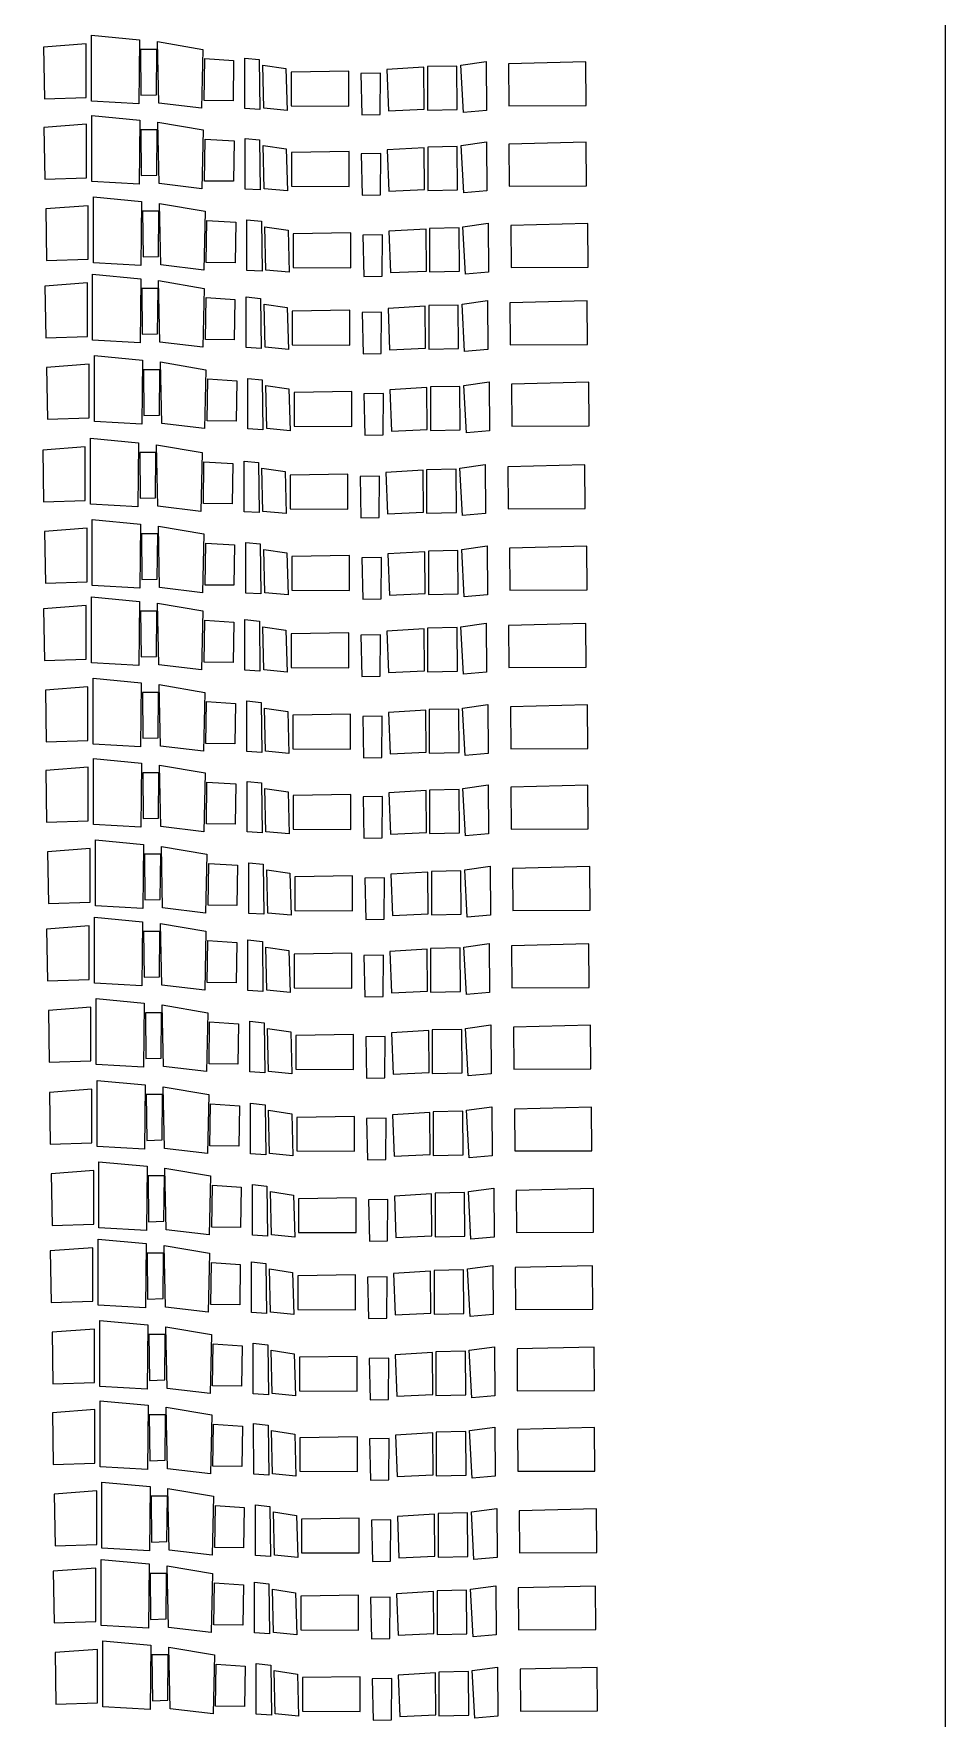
# Model space of a CAD drawing. Extents: x 1 to 156, y 0 to 242.
# Drawn here: x 113.2 to 155.9, y 39.4 to 118.2 of the extents above; entities that cross this region are included whole.
import ezdxf

# ---------------------------------------------------------------- set-up
doc = ezdxf.new("R2010")
doc.units = 0
doc.layers.get('0').update_dxf_attribs({"linetype": 'CONTINUOUS'})

msp = doc.modelspace()

# ---------------------------------------------------------------- linework, layer by layer
at = {"color": 7}
msp.add_lwpolyline([(155.857888, 227.006321), (155.857888, 2.400009), (155.19744, 2.400009), (155.19744, 0.000009), (147.997432, 0.000009), (147.997432, 2.400009), (138.158544, 2.400009), (120.30116, 22.277977), (36.214606, 22.277977), (18.357232, 2.400009), (8.518303, 2.400009), (8.518303, 0.000009), (1.318303, 0.000009), (1.318303, 2.400009), (0.657896, 2.400009), (0.657896, 2.400009), (0.657896, 2.400009), (0.657896, 227.00637)], dxfattribs=at)
for points in [[(113.65592, 117.611233), (113.69832, 115.193793), (115.649248, 115.257393), (115.649248, 117.759665), (113.65592, 117.611233)], [(115.895056, 118.166889), (118.144256, 117.956977), (118.114256, 114.958033), (115.89504, 115.077985), (115.895056, 118.166889)], [(118.193936, 117.505209), (118.215136, 115.363433), (118.936128, 115.384633), (118.957328, 117.505209), (118.193936, 117.505209)], [(118.983952, 117.867001), (121.1132, 117.507129), (121.0532, 114.748113), (119.04392, 114.988025), (118.983952, 117.867001)], [(121.203176, 117.072289), (122.552688, 116.982313), (122.522688, 115.092985), (121.17316, 115.108025), (121.203176, 117.072289)], [(123.077504, 117.102273), (123.752264, 117.027313), (123.782264, 114.688145), (123.077512, 114.733185), (123.077504, 117.102273)], [(123.917208, 116.772393), (124.996824, 116.607449), (125.056824, 114.643153), (123.962216, 114.748113), (123.917208, 116.772393)], [(129.720144, 116.562465), (129.795104, 114.628153), (131.474512, 114.703113), (131.459472, 116.667417), (129.720144, 116.562465)], [(131.624472, 116.697417), (131.624472, 114.658145), (133.018968, 114.688145), (133.004008, 116.727417), (131.624472, 116.697417)], [(133.183912, 116.772393), (134.368496, 116.937329), (134.383536, 114.643153), (133.30392, 114.553177), (133.183912, 116.772393)], [(135.418112, 116.832361), (135.433152, 114.868065), (139.046864, 114.883105), (139.031904, 116.922385), (135.418112, 116.832361)], [(125.236736, 116.442505), (125.236736, 114.868065), (127.935784, 114.853025), (127.935784, 116.487457), (125.236736, 116.442505)], [(128.505576, 116.382529), (128.550616, 114.448217), (129.40532, 114.463257), (129.42036, 116.397569), (128.505576, 116.382529)], [(115.911328, 114.407081), (118.160528, 114.197153), (118.130528, 111.198225), (115.91132, 111.318169), (115.911328, 114.407081)], [(113.672192, 113.851425), (113.714592, 111.433977), (115.66552, 111.497577), (115.66552, 113.999849), (113.672192, 113.851425)], [(118.210208, 113.745393), (118.231408, 111.603625), (118.9524, 111.624825), (118.9736, 113.745385), (118.210208, 113.745393)], [(119.000224, 114.107185), (121.129472, 113.747313), (121.069472, 110.988297), (119.060192, 111.228209), (119.000224, 114.107185)], [(121.21944, 113.312465), (122.568952, 113.222497), (122.538952, 111.333169), (121.189432, 111.348209), (121.21944, 113.312465)], [(123.093768, 113.342457), (123.768536, 113.267497), (123.798536, 110.928337), (123.093784, 110.973377), (123.093768, 113.342457)], [(123.933472, 113.012569), (125.013088, 112.847633), (125.073088, 110.883329), (123.97848, 110.988297), (123.933472, 113.012569)], [(125.253008, 112.682689), (125.253008, 111.108249), (127.95204, 111.093209), (127.95204, 112.727633), (125.253008, 112.682689)], [(129.736416, 112.802657), (129.811376, 110.868337), (131.490784, 110.943297), (131.475744, 112.907601), (129.736416, 112.802657)], [(131.640744, 112.937601), (131.640744, 110.898329), (133.03524, 110.928329), (133.0202, 112.967601), (131.640744, 112.937601)], [(133.200176, 113.012569), (134.384752, 113.177521), (134.399792, 110.883329), (133.320176, 110.793361), (133.200176, 113.012569)], [(135.434384, 113.072553), (135.449424, 111.108249), (139.063136, 111.123289), (139.048096, 113.162561), (135.434384, 113.072553)], [(128.521848, 112.622713), (128.566888, 110.688401), (129.421584, 110.703441), (129.436624, 112.637753), (128.521848, 112.622713)], [(115.99428, 110.601353), (118.243472, 110.391433), (118.213472, 107.392497), (115.994264, 107.512449), (115.99428, 110.601353)], [(113.755144, 110.045697), (113.797544, 107.628249), (115.748464, 107.691849), (115.748464, 110.194121), (113.755144, 110.045697)], [(118.29316, 109.939665), (118.31436, 107.797897), (119.035352, 107.819097), (119.056552, 109.939657), (118.29316, 109.939665)], [(119.083176, 110.301457), (121.212424, 109.941585), (121.152424, 107.182561), (119.143152, 107.422481), (119.083176, 110.301457)], [(121.302392, 109.506745), (122.651904, 109.416769), (122.621904, 107.527441), (121.272384, 107.542481), (121.302392, 109.506745)], [(123.17672, 109.536729), (123.851488, 109.461769), (123.881488, 107.122609), (123.176736, 107.167649), (123.17672, 109.536729)], [(124.016424, 109.206849), (125.096048, 109.041905), (125.156048, 107.077609), (124.06144, 107.182561), (124.016424, 109.206849)], [(125.335952, 108.876969), (125.335952, 107.302529), (128.035, 107.287489), (128.035, 108.921905), (125.335952, 108.876969)], [(128.6048, 108.816993), (128.64984, 106.882673), (129.504536, 106.897713), (129.519576, 108.832025), (128.6048, 108.816993)], [(129.819368, 108.996929), (129.894328, 107.062609), (131.573736, 107.137569), (131.558696, 109.101881), (129.819368, 108.996929)], [(131.723688, 109.131873), (131.723688, 107.092601), (133.118192, 107.122601), (133.103152, 109.161873), (131.723688, 109.131873)], [(133.283128, 109.206849), (134.467712, 109.371793), (134.482752, 107.077609), (133.403136, 106.987633), (133.283128, 109.206849)], [(135.517336, 109.266825), (135.532376, 107.302529), (139.146088, 107.317569), (139.131048, 109.356841), (135.517336, 109.266825)], [(113.713672, 106.430521), (113.756072, 104.013073), (115.706992, 104.076673), (115.706992, 106.578945), (113.713672, 106.430521)], [(115.952792, 106.986177), (118.202, 106.776249), (118.172, 103.777313), (115.952792, 103.897281), (115.952792, 106.986177)], [(119.041704, 106.686289), (121.170944, 106.326417), (121.110944, 103.567393), (119.101656, 103.807305), (119.041704, 106.686289)], [(118.25168, 106.324489), (118.27288, 104.182713), (118.993872, 104.203913), (119.015072, 106.324473), (118.25168, 106.324489)], [(121.260912, 105.891561), (122.610432, 105.801593), (122.580432, 103.912265), (121.23092, 103.927305), (121.260912, 105.891561)], [(123.135248, 105.921561), (123.810008, 105.846601), (123.840008, 103.507433), (123.135264, 103.552473), (123.135248, 105.921561)], [(133.241656, 105.591673), (134.42624, 105.756617), (134.4412, 103.462433), (133.361584, 103.372457), (133.241656, 105.591673)], [(135.475864, 105.651649), (135.490904, 103.687353), (139.104632, 103.702393), (139.089592, 105.741665), (135.475864, 105.651649)], [(123.974952, 105.591673), (125.054568, 105.426729), (125.114568, 103.462433), (124.019952, 103.567393), (123.974952, 105.591673)], [(125.29448, 105.261793), (125.29448, 103.687353), (127.99352, 103.672313), (127.99352, 105.306729), (125.29448, 105.261793)], [(128.56332, 105.201809), (128.60836, 103.267505), (129.463056, 103.282545), (129.478096, 105.216865), (128.56332, 105.201809)], [(129.77788, 105.381745), (129.85284, 103.447433), (131.53224, 103.522393), (131.5172, 105.486705), (129.77788, 105.381745)], [(131.682208, 105.516697), (131.682208, 103.477425), (133.07672, 103.507425), (133.06168, 105.546705), (131.682208, 105.516697)], [(113.796624, 102.624793), (113.839024, 100.207345), (115.789944, 100.270945), (115.789944, 102.773217), (113.796624, 102.624793)], [(116.035752, 103.180449), (118.284952, 102.970521), (118.254952, 99.971593), (116.035752, 100.091545), (116.035752, 103.180449)], [(118.334632, 102.518761), (118.355832, 100.376993), (119.076824, 100.398193), (119.098024, 102.518761), (118.334632, 102.518761)], [(119.124656, 102.880561), (121.253896, 102.520689), (121.193896, 99.761665), (119.184608, 100.001577), (119.124656, 102.880561)], [(121.343864, 102.085841), (122.693384, 101.995873), (122.663384, 100.106537), (121.313872, 100.121577), (121.343864, 102.085841)], [(123.2182, 102.115825), (123.89296, 102.040865), (123.92296, 99.701697), (123.218208, 99.746737), (123.2182, 102.115825)], [(124.057896, 101.785953), (125.13752, 101.621009), (125.19744, 99.656705), (124.102832, 99.761665), (124.057896, 101.785953)], [(129.860832, 101.576017), (129.935792, 99.641705), (131.615192, 99.716665), (131.600152, 101.680969), (129.860832, 101.576017)], [(131.76516, 101.710969), (131.76516, 99.671697), (133.159672, 99.701697), (133.144632, 101.740977), (131.76516, 101.710969)], [(133.324608, 101.785953), (134.509184, 101.950889), (134.524224, 99.656705), (133.444616, 99.566737), (133.324608, 101.785953)], [(135.558808, 101.845929), (135.573848, 99.881625), (139.187568, 99.896665), (139.172528, 101.935937), (135.558808, 101.845929)], [(125.377432, 101.456065), (125.377432, 99.881625), (128.076472, 99.866585), (128.076472, 101.501001), (125.377432, 101.456065)], [(128.646264, 101.396081), (128.691304, 99.461769), (129.546, 99.476809), (129.56104, 101.411129), (128.646264, 101.396081)], [(115.855408, 99.312153), (118.104608, 99.102225), (118.074608, 96.103297), (115.855392, 96.223257), (115.855408, 99.312153)], [(113.61628, 98.756489), (113.65868, 96.339049), (115.609608, 96.402649), (115.609608, 98.904921), (113.61628, 98.756489)], [(118.154296, 98.650465), (118.175496, 96.508697), (118.896488, 96.529897), (118.917688, 98.650465), (118.154296, 98.650465)], [(118.944312, 99.012265), (121.07356, 98.652393), (121.01356, 95.893369), (119.00428, 96.133281), (118.944312, 99.012265)], [(121.163528, 98.217545), (122.51304, 98.127585), (122.48304, 96.238249), (121.133512, 96.253289), (121.163528, 98.217545)], [(123.037864, 98.247529), (123.712624, 98.172569), (123.742624, 95.833401), (123.037872, 95.878441), (123.037864, 98.247529)], [(123.87756, 97.917649), (124.957184, 97.752713), (125.017184, 95.788401), (123.922576, 95.893369), (123.87756, 97.917649)], [(129.680504, 97.707721), (129.755464, 95.773409), (131.434864, 95.848369), (131.419904, 97.812665), (129.680504, 97.707721)], [(131.584824, 97.842673), (131.584824, 95.803401), (132.979328, 95.833401), (132.964288, 97.872681), (131.584824, 97.842673)], [(133.144264, 97.917649), (134.328848, 98.082585), (134.343888, 95.788401), (133.264272, 95.698441), (133.144264, 97.917649)], [(135.378472, 97.977633), (135.393512, 96.013329), (139.007216, 96.028369), (138.992176, 98.067657), (135.378472, 97.977633)], [(125.197088, 97.587769), (125.197088, 96.013329), (127.896136, 95.998289), (127.896136, 97.632697), (125.197088, 97.587769)], [(128.465928, 97.527785), (128.510968, 95.593473), (129.365672, 95.608513), (129.380712, 97.542825), (128.465928, 97.527785)], [(115.93836, 95.506425), (118.18756, 95.296497), (118.15756, 92.297569), (115.938344, 92.417529), (115.93836, 95.506425)], [(113.699232, 94.950769), (113.741632, 92.533321), (115.692552, 92.596921), (115.692552, 95.099185), (113.699232, 94.950769)], [(118.237248, 94.844745), (118.258448, 92.702969), (118.97944, 92.724169), (119.00064, 94.844729), (118.237248, 94.844745)], [(119.027264, 95.206537), (121.156512, 94.846665), (121.096512, 92.087641), (119.087224, 92.327561), (119.027264, 95.206537)], [(121.24648, 94.411817), (122.595992, 94.321849), (122.565992, 92.432521), (121.216464, 92.447561), (121.24648, 94.411817)], [(123.120816, 94.441801), (123.795576, 94.366841), (123.825576, 92.027673), (123.120824, 92.072713), (123.120816, 94.441801)], [(123.96052, 94.111921), (125.040136, 93.946985), (125.100136, 91.982673), (124.00552, 92.087641), (123.96052, 94.111921)], [(125.28004, 93.782041), (125.28004, 92.207601), (127.979088, 92.192561), (127.979088, 93.826977), (125.28004, 93.782041)], [(129.763448, 93.901993), (129.838408, 91.967681), (131.517808, 92.042641), (131.502848, 94.006937), (129.763448, 93.901993)], [(131.667776, 94.036953), (131.667776, 91.997673), (133.06228, 92.027673), (133.04724, 94.066945), (131.667776, 94.036953)], [(133.227224, 94.111921), (134.4118, 94.276865), (134.42684, 91.982673), (133.347216, 91.892721), (133.227224, 94.111921)], [(135.461424, 94.171905), (135.476464, 92.207601), (139.090168, 92.222641), (139.075128, 94.261921), (135.461424, 94.171905)], [(128.548888, 93.722065), (128.593928, 91.787753), (129.448632, 91.802793), (129.463672, 93.737105), (128.548888, 93.722065)], [(113.65776, 91.335593), (113.70016, 88.918145), (115.65108, 88.981745), (115.65108, 91.484009), (113.65776, 91.335593)], [(115.89688, 91.891249), (118.146088, 91.681329), (118.116088, 88.682393), (115.896872, 88.802353), (115.89688, 91.891249)], [(118.985784, 91.591353), (121.115032, 91.231481), (121.055032, 88.472465), (119.045736, 88.712385), (118.985784, 91.591353)], [(118.195768, 91.229569), (118.216968, 89.087793), (118.937952, 89.108993), (118.959152, 91.229561), (118.195768, 91.229569)], [(121.205008, 90.796649), (122.55452, 90.706673), (122.52452, 88.817353), (121.175, 88.832393), (121.205008, 90.796649)], [(123.079336, 90.826625), (123.754096, 90.751665), (123.784096, 88.412497), (123.079352, 88.457537), (123.079336, 90.826625)], [(133.185744, 90.496745), (134.37032, 90.661689), (134.38536, 88.367497), (133.305752, 88.277537), (133.185744, 90.496745)], [(135.419944, 90.556729), (135.434984, 88.592425), (139.048704, 88.607465), (139.033664, 90.646745), (135.419944, 90.556729)], [(123.919032, 90.496745), (124.998648, 90.331809), (125.058648, 88.367497), (123.96404, 88.472465), (123.919032, 90.496745)], [(125.238568, 90.166865), (125.238568, 88.592425), (127.937608, 88.577465), (127.937608, 90.211881), (125.238568, 90.166865)], [(128.5074, 90.106889), (128.55244, 88.172577), (129.407136, 88.187617), (129.422176, 90.121929), (128.5074, 90.106889)], [(129.721968, 90.286825), (129.796928, 88.352505), (131.476336, 88.427465), (131.461296, 90.391769), (129.721968, 90.286825)], [(131.626296, 90.421777), (131.626296, 88.382497), (133.020808, 88.412497), (133.005768, 90.451769), (131.626296, 90.421777)], [(113.740704, 87.529865), (113.783104, 85.112425), (115.734032, 85.176025), (115.734032, 87.678297), (113.740704, 87.529865)], [(115.97984, 88.085529), (118.22904, 87.875601), (118.19904, 84.876665), (115.979824, 84.996625), (115.97984, 88.085529)], [(119.068736, 87.785625), (121.197976, 87.425761), (121.138056, 84.666745), (119.12876, 84.906657), (119.068736, 87.785625)], [(118.27872, 87.423841), (118.29992, 85.282065), (119.020904, 85.303265), (119.042104, 87.423833), (118.27872, 87.423841)], [(121.28796, 86.990921), (122.637472, 86.900945), (122.607472, 85.011625), (121.257952, 85.026665), (121.28796, 86.990921)], [(123.162288, 87.020913), (123.837048, 86.945953), (123.867048, 84.606777), (123.162304, 84.651817), (123.162288, 87.020913)], [(133.268696, 86.691025), (134.453272, 86.855961), (134.468312, 84.561785), (133.388704, 84.471817), (133.268696, 86.691025)], [(135.502896, 86.751001), (135.517936, 84.786697), (139.131648, 84.801737), (139.116608, 86.841017), (135.502896, 86.751001)], [(124.001992, 86.691025), (125.0816, 86.526081), (125.1416, 84.561785), (124.046984, 84.666745), (124.001992, 86.691025)], [(125.32152, 86.361145), (125.32152, 84.786697), (128.02056, 84.771737), (128.02056, 86.406161), (125.32152, 86.361145)], [(128.590352, 86.301161), (128.635392, 84.366849), (129.490088, 84.381889), (129.505128, 86.316201), (128.590352, 86.301161)], [(129.80492, 86.481097), (129.87988, 84.546785), (131.559288, 84.621745), (131.544248, 86.586057), (129.80492, 86.481097)], [(131.709248, 86.616057), (131.709248, 84.576769), (133.103752, 84.606769), (133.088712, 86.646033), (131.709248, 86.616057)], [(113.756976, 83.770049), (113.799376, 81.352609), (115.750304, 81.416209), (115.750304, 83.918481), (113.756976, 83.770049)], [(115.996104, 84.325705), (118.245312, 84.115793), (118.215312, 81.116849), (115.996104, 81.236809), (115.996104, 84.325705)], [(118.294992, 83.664025), (118.316192, 81.522249), (119.037176, 81.543449), (119.058376, 83.664025), (118.294992, 83.664025)], [(119.085008, 84.025817), (121.214248, 83.665937), (121.154328, 80.906929), (119.14504, 81.146841), (119.085008, 84.025817)], [(121.304224, 83.231105), (122.653744, 83.141129), (122.623744, 81.251809), (121.274232, 81.266849), (121.304224, 83.231105)], [(123.178552, 83.261089), (123.85332, 83.186129), (123.88332, 80.846953), (123.178576, 80.891993), (123.178552, 83.261089)], [(124.018256, 82.931201), (125.097872, 82.766265), (125.157872, 80.801961), (124.063256, 80.906929), (124.018256, 82.931201)], [(129.821192, 82.721281), (129.896152, 80.786969), (131.57556, 80.861929), (131.56052, 82.826241), (129.821192, 82.721281)], [(131.72552, 82.856233), (131.72552, 80.816961), (133.120024, 80.846961), (133.104984, 82.886233), (131.72552, 82.856233)], [(133.284968, 82.931201), (134.469544, 83.096145), (134.484584, 80.801961), (133.404968, 80.712001), (133.284968, 82.931201)], [(135.519168, 82.991185), (135.534208, 81.026881), (139.147928, 81.041921), (139.132888, 83.081201), (135.519168, 82.991185)], [(125.337792, 82.601321), (125.337792, 81.026881), (128.036832, 81.011921), (128.036832, 82.646345), (125.337792, 82.601321)], [(128.606624, 82.541345), (128.651664, 80.607033), (129.50636, 80.622073), (129.5214, 82.556385), (128.606624, 82.541345)], [(116.079064, 80.519985), (118.328256, 80.310065), (118.298256, 77.311129), (116.079048, 77.431081), (116.079064, 80.519985)], [(113.839928, 79.964321), (113.882328, 77.546881), (115.833256, 77.610481), (115.833256, 80.112753), (113.839928, 79.964321)], [(118.377944, 79.858297), (118.399144, 77.716529), (119.120136, 77.737729), (119.141336, 79.858297), (118.377944, 79.858297)], [(119.16796, 80.220089), (121.2972, 79.860225), (121.2372, 77.101201), (119.22792, 77.341113), (119.16796, 80.220089)], [(121.387176, 79.425377), (122.736688, 79.335401), (122.706688, 77.446081), (121.357168, 77.461121), (121.387176, 79.425377)], [(123.261504, 79.455369), (123.936272, 79.380409), (123.966272, 77.041233), (123.26152, 77.086273), (123.261504, 79.455369)], [(124.101208, 79.125481), (125.180824, 78.960537), (125.240824, 76.996241), (124.146216, 77.101201), (124.101208, 79.125481)], [(125.420744, 78.795601), (125.420744, 77.221161), (128.119784, 77.206121), (128.119784, 78.840545), (125.420744, 78.795601)], [(129.904144, 78.915561), (129.979104, 76.981241), (131.658512, 77.056201), (131.643472, 79.020505), (129.904144, 78.915561)], [(131.808472, 79.050513), (131.808472, 77.011233), (133.202976, 77.041233), (133.188016, 79.080505), (131.808472, 79.050513)], [(133.367912, 79.125481), (134.552496, 79.290417), (134.567536, 76.996241), (133.487928, 76.906273), (133.367912, 79.125481)], [(135.60212, 79.185457), (135.61716, 77.221161), (139.230872, 77.236201), (139.215912, 79.275473), (135.60212, 79.185457)], [(128.689576, 78.735617), (128.734616, 76.801305), (129.58932, 76.816345), (129.60436, 78.750657), (128.689576, 78.735617)], [(113.798456, 76.349145), (113.840856, 73.931705), (115.791768, 73.995305), (115.791768, 76.497577), (113.798456, 76.349145)], [(116.037576, 76.904809), (118.286776, 76.694889), (118.256776, 73.695953), (116.03756, 73.815905), (116.037576, 76.904809)], [(119.126488, 76.604921), (121.255728, 76.245041), (121.195728, 73.486025), (119.186448, 73.725937), (119.126488, 76.604921)], [(118.336464, 76.243121), (118.357664, 74.101353), (119.078664, 74.122553), (119.099864, 76.243121), (118.336464, 76.243121)], [(121.345688, 75.810201), (122.695216, 75.720233), (122.665216, 73.830897), (121.315712, 73.845937), (121.345688, 75.810201)], [(123.220024, 75.840193), (123.894792, 75.765233), (123.924792, 73.426057), (123.22004, 73.471097), (123.220024, 75.840193)], [(133.326432, 75.510305), (134.511024, 75.675241), (134.526064, 73.381065), (133.446456, 73.291089), (133.326432, 75.510305)], [(124.059728, 75.510305), (125.139352, 75.345361), (125.199352, 73.381065), (124.104736, 73.486025), (124.059728, 75.510305)], [(125.379256, 75.180425), (125.379256, 73.605985), (128.078304, 73.590945), (128.078304, 75.225369), (125.379256, 75.180425)], [(128.648104, 75.120441), (128.693144, 73.186137), (129.54784, 73.201177), (129.56288, 75.135497), (128.648104, 75.120441)], [(129.862664, 75.300377), (129.937624, 73.366073), (131.617032, 73.441033), (131.601992, 75.405329), (129.862664, 75.300377)], [(131.766992, 75.435329), (131.766992, 73.396057), (133.161496, 73.426057), (133.146456, 75.465345), (131.766992, 75.435329)], [(135.560648, 75.570281), (135.575688, 73.605985), (139.189408, 73.621025), (139.174368, 75.660297), (135.560648, 75.570281)], [(113.881408, 72.543433), (113.923808, 70.125977), (115.874728, 70.189577), (115.874728, 72.691841), (113.881408, 72.543433)], [(116.120528, 73.099089), (118.369736, 72.889161), (118.339736, 69.890225), (116.12052, 70.010177), (116.120528, 73.099089)], [(119.20944, 72.799193), (121.33868, 72.439321), (121.27868, 69.680297), (119.269392, 69.920217), (119.20944, 72.799193)], [(118.419416, 72.437393), (118.440616, 70.295625), (119.161608, 70.316825), (119.182808, 72.437393), (118.419416, 72.437393)], [(121.428648, 72.004473), (122.778168, 71.914505), (122.748168, 70.025169), (121.398656, 70.040209), (121.428648, 72.004473)], [(123.302984, 72.034465), (123.977744, 71.959505), (124.007744, 69.620337), (123.302992, 69.665377), (123.302984, 72.034465)], [(133.409392, 71.704577), (134.593976, 71.869529), (134.609016, 69.575337), (133.529408, 69.485369), (133.409392, 71.704577)], [(135.6436, 71.764561), (135.65864, 69.800257), (139.27236, 69.815297), (139.25732, 71.854561), (135.6436, 71.764561)], [(124.142688, 71.704577), (125.222304, 71.539641), (125.282224, 69.575337), (124.187616, 69.680297), (124.142688, 71.704577)], [(125.462216, 71.374697), (125.462216, 69.800257), (128.161256, 69.785217), (128.161256, 71.419641), (125.462216, 71.374697)], [(128.731048, 71.314721), (128.776088, 69.380409), (129.630784, 69.395449), (129.645824, 71.329769), (128.731048, 71.314721)], [(129.945616, 71.494657), (130.020576, 69.560345), (131.699984, 69.635305), (131.684944, 71.599601), (129.945616, 71.494657)], [(131.849944, 71.629601), (131.849944, 69.590337), (133.244448, 69.620337), (133.229408, 71.659617), (131.849944, 71.629601)], [(113.926552, 68.711281), (113.968952, 66.293841), (115.919864, 66.357441), (115.919864, 68.859713), (113.926552, 68.711281)], [(116.165672, 69.266945), (118.414872, 69.057017), (118.384872, 66.058081), (116.165656, 66.178049), (116.165672, 69.266945)], [(118.46456, 68.605257), (118.48576, 66.463481), (119.206752, 66.484681), (119.227952, 68.605241), (118.46456, 68.605257)], [(119.254576, 68.967049), (121.383824, 68.607185), (121.323824, 65.848161), (119.314536, 66.088073), (119.254576, 68.967049)], [(121.473784, 68.172337), (122.823312, 68.082369), (122.793312, 66.193041), (121.4438, 66.208081), (121.473784, 68.172337)], [(123.34812, 68.202329), (124.02288, 68.127369), (124.05288, 65.788201), (123.34812, 65.833241), (123.34812, 68.202329)], [(124.187816, 67.872441), (125.26744, 67.707497), (125.32736, 65.743201), (124.232752, 65.848161), (124.187816, 67.872441)], [(131.895088, 67.797473), (131.895088, 65.758193), (133.289592, 65.788193), (133.274552, 67.827465), (131.895088, 67.797473)], [(133.454528, 67.872441), (134.639112, 68.037377), (134.654152, 65.743201), (133.574544, 65.653233), (133.454528, 67.872441)], [(135.688736, 67.932417), (135.703776, 65.968121), (139.317488, 65.983081), (139.302528, 68.022361), (135.688736, 67.932417)], [(125.507352, 67.542561), (125.507352, 65.968121), (128.2064, 65.953081), (128.2064, 67.587505), (125.507352, 67.542561)], [(128.776192, 67.482577), (128.821232, 65.548265), (129.67592, 65.563305), (129.69096, 67.497617), (128.776192, 67.482577)], [(129.99076, 67.662513), (130.06572, 65.728201), (131.74512, 65.803161), (131.73008, 67.767465), (129.99076, 67.662513)], [(116.248624, 65.461217), (118.497832, 65.251297), (118.467832, 62.252361), (116.248616, 62.372321), (116.248624, 65.461217)], [(114.009496, 64.905553), (114.051896, 62.488113), (116.002816, 62.551713), (116.002816, 65.053993), (114.009496, 64.905553)], [(118.547512, 64.799529), (118.568712, 62.657761), (119.289712, 62.678961), (119.310912, 64.799537), (118.547512, 64.799529)], [(119.337528, 65.161329), (121.466768, 64.801449), (121.406848, 62.042433), (119.39756, 62.282345), (119.337528, 65.161329)], [(121.556744, 64.366609), (122.906264, 64.276641), (122.876264, 62.387313), (121.526744, 62.402273), (121.556744, 64.366609)], [(123.431072, 64.396601), (124.105832, 64.321641), (124.135832, 61.982465), (123.43108, 62.027505), (123.431072, 64.396601)], [(124.270768, 64.066713), (125.350392, 63.901769), (125.410312, 61.937465), (124.315704, 62.042433), (124.270768, 64.066713)], [(130.073712, 63.856785), (130.148672, 61.922473), (131.82808, 61.997433), (131.81304, 63.961729), (130.073712, 63.856785)], [(131.97804, 63.991745), (131.97804, 61.952465), (133.372544, 61.982465), (133.357504, 64.021745), (131.97804, 63.991745)], [(133.537488, 64.066713), (134.722064, 64.231649), (134.737104, 61.937465), (133.657496, 61.847505), (133.537488, 64.066713)], [(135.771688, 64.126697), (135.786728, 62.162393), (139.40044, 62.177353), (139.38548, 64.216641), (135.771688, 64.126697)], [(125.590304, 63.736833), (125.590304, 62.162393), (128.289352, 62.147433), (128.289352, 63.781849), (125.590304, 63.736833)], [(128.859144, 63.676849), (128.904184, 61.742545), (129.75888, 61.757505), (129.77392, 63.691817), (128.859144, 63.676849)], [(116.207152, 61.846041), (118.456344, 61.636113), (118.426344, 58.637193), (116.20712, 58.757145), (116.207152, 61.846041)], [(119.296048, 61.546153), (121.425296, 61.186273), (121.365296, 58.427265), (119.356016, 58.667185), (119.296048, 61.546153)], [(113.968016, 61.290377), (114.010416, 58.872953), (115.961336, 58.936553), (115.961336, 61.438817), (113.968016, 61.290377)], [(118.506032, 61.184361), (118.527232, 59.042585), (119.248224, 59.063785), (119.269424, 61.184353), (118.506032, 61.184361)], [(121.515264, 60.751441), (122.864784, 60.661457), (122.834784, 58.772145), (121.485264, 58.787105), (121.515264, 60.751441)], [(123.3896, 60.781417), (124.06436, 60.706457), (124.09436, 58.367297), (123.389608, 58.412337), (123.3896, 60.781417)], [(124.229296, 60.451529), (125.30892, 60.286601), (125.36892, 58.322297), (124.274312, 58.427265), (124.229296, 60.451529)], [(125.548824, 60.121665), (125.548824, 58.547225), (128.247872, 58.532265), (128.247872, 60.166673), (125.548824, 60.121665)], [(128.817672, 60.061681), (128.862712, 58.127377), (129.717416, 58.142337), (129.732456, 60.076649), (128.817672, 60.061681)], [(130.03224, 60.241609), (130.1072, 58.307305), (131.786608, 58.382265), (131.771568, 60.346545), (130.03224, 60.241609)], [(131.93656, 60.376569), (131.93656, 58.337297), (133.331064, 58.367297), (133.316024, 60.406561), (131.93656, 60.376569)], [(133.496, 60.451529), (134.680592, 60.616489), (134.695632, 58.322297), (133.616016, 58.232337), (133.496, 60.451529)], [(135.730208, 60.511521), (135.745248, 58.547225), (139.35896, 58.562185), (139.34392, 60.601449), (135.730208, 60.511521)], [(114.050968, 57.484673), (114.093368, 55.067217), (116.044288, 55.130817), (116.044288, 57.633089), (114.050968, 57.484673)], [(116.290096, 58.040329), (118.539296, 57.830401), (118.509296, 54.831465), (116.290072, 54.951417), (116.290096, 58.040329)], [(119.379, 57.740441), (121.508248, 57.380561), (121.448248, 54.621537), (119.43896, 54.861457), (119.379, 57.740441)], [(118.588984, 57.378649), (118.610184, 55.236865), (119.331176, 55.258145), (119.352376, 57.378713), (118.588984, 57.378649)], [(121.598216, 56.945713), (122.947736, 56.855745), (122.917736, 54.966417), (121.568216, 54.981377), (121.598216, 56.945713)], [(123.472552, 56.975705), (124.147312, 56.900745), (124.177312, 54.561577), (123.47256, 54.606617), (123.472552, 56.975705)], [(133.57896, 56.645817), (134.763544, 56.810753), (134.778584, 54.516569), (133.698968, 54.426601), (133.57896, 56.645817)], [(135.813168, 56.705793), (135.828208, 54.741497), (139.441928, 54.756457), (139.426888, 56.795729), (135.813168, 56.705793)], [(124.312256, 56.645817), (125.391872, 56.480889), (125.451872, 54.516569), (124.357256, 54.621537), (124.312256, 56.645817)], [(125.631776, 56.315929), (125.631776, 54.741497), (128.330824, 54.726537), (128.330824, 56.360969), (125.631776, 56.315929)], [(128.900624, 56.255969), (128.945664, 54.321649), (129.800368, 54.336609), (129.815408, 56.270937), (128.900624, 56.255969)], [(130.115184, 56.435905), (130.190144, 54.501577), (131.869544, 54.576537), (131.854504, 56.540825), (130.115184, 56.435905)], [(132.019512, 56.570849), (132.019512, 54.531569), (133.414016, 54.561569), (133.398976, 56.600825), (132.019512, 56.570849)], [(114.06724, 53.724857), (114.10964, 51.307409), (116.06056, 51.371009), (116.06056, 53.873289), (114.06724, 53.724857)], [(116.306368, 54.280521), (118.555568, 54.070585), (118.525568, 51.071649), (116.306352, 51.191601), (116.306368, 54.280521)], [(118.605256, 53.618825), (118.626456, 51.477057), (119.347448, 51.498257), (119.368648, 53.618841), (118.605256, 53.618825)], [(119.395272, 53.980625), (121.52452, 53.620745), (121.46452, 50.861721), (119.45524, 51.101641), (119.395272, 53.980625)], [(121.61448, 53.185897), (122.964008, 53.095937), (122.934008, 51.206601), (121.584488, 51.221561), (121.61448, 53.185897)], [(123.488816, 53.215897), (124.163584, 53.140937), (124.193584, 50.801761), (123.488832, 50.846801), (123.488816, 53.215897)], [(124.32852, 52.886009), (125.408136, 52.721073), (125.468136, 50.756761), (124.373528, 50.861721), (124.32852, 52.886009)], [(132.035784, 52.811033), (132.035784, 50.771761), (133.430288, 50.801761), (133.415248, 52.841033), (132.035784, 52.811033)], [(133.595224, 52.886009), (134.779808, 53.050945), (134.794848, 50.756761), (133.715224, 50.666793), (133.595224, 52.886009)], [(135.829432, 52.945977), (135.844472, 50.981681), (139.458192, 50.996641), (139.443152, 53.035929), (135.829432, 52.945977)], [(125.648048, 52.556121), (125.648048, 50.981681), (128.347088, 50.966721), (128.347088, 52.601153), (125.648048, 52.556121)], [(128.916896, 52.496145), (128.961936, 50.561833), (129.816632, 50.576793), (129.831672, 52.511121), (128.916896, 52.496145)], [(130.131456, 52.676081), (130.206416, 50.741761), (131.885816, 50.816721), (131.870776, 52.781009), (130.131456, 52.676081)], [(116.38932, 50.474785), (118.63852, 50.264857), (118.60852, 47.265921), (116.389304, 47.385873), (116.38932, 50.474785)], [(114.150192, 49.919129), (114.192592, 47.501673), (116.143504, 47.565273), (116.143504, 50.067529), (114.150192, 49.919129)], [(118.688208, 49.813105), (118.709408, 47.671321), (119.4304, 47.692601), (119.4516, 49.813169), (118.688208, 49.813105)], [(119.478224, 50.174897), (121.607472, 49.815017), (121.547472, 47.055993), (119.538184, 47.295913), (119.478224, 50.174897)], [(121.697432, 49.380169), (123.04696, 49.290201), (123.01696, 47.400873), (121.667448, 47.415833), (121.697432, 49.380169)], [(123.571768, 49.410161), (124.246536, 49.335201), (124.276536, 46.996033), (123.571776, 47.040993), (123.571768, 49.410161)], [(124.411472, 49.080273), (125.491096, 48.915345), (125.551016, 46.951025), (124.456408, 47.055993), (124.411472, 49.080273)], [(130.214408, 48.870353), (130.289368, 46.936049), (131.968768, 47.011009), (131.953728, 48.975305), (130.214408, 48.870353)], [(132.118736, 49.005305), (132.118736, 46.966025), (133.51324, 46.996025), (133.4982, 49.035305), (132.118736, 49.005305)], [(133.678176, 49.080273), (134.86276, 49.245225), (134.87772, 46.951025), (133.798104, 46.861065), (133.678176, 49.080273)], [(135.912384, 49.140265), (135.927424, 47.175953), (139.541144, 47.190913), (139.526104, 49.230193), (135.912384, 49.140265)], [(125.731, 48.750393), (125.731, 47.175953), (128.430048, 47.160993), (128.430048, 48.795433), (125.731, 48.750393)], [(128.99984, 48.690417), (129.04488, 46.756105), (129.899576, 46.771065), (129.914616, 48.705393), (128.99984, 48.690417)], [(116.347848, 46.859609), (118.597048, 46.649673), (118.567048, 43.650745), (116.34784, 43.770705), (116.347848, 46.859609)], [(119.436744, 46.559713), (121.565984, 46.199849), (121.506064, 43.440817), (119.496776, 43.680737), (119.436744, 46.559713)], [(114.108712, 46.303953), (114.151112, 43.886497), (116.102032, 43.950097), (116.102032, 46.452377), (114.108712, 46.303953)], [(118.646728, 46.197913), (118.667928, 44.056137), (119.388912, 44.077417), (119.410112, 46.197993), (118.646728, 46.197913)], [(121.65596, 45.765001), (123.00548, 45.675041), (122.97548, 43.785705), (121.62596, 43.800665), (121.65596, 45.765001)], [(123.530288, 45.794993), (124.205056, 45.720033), (124.235056, 43.380881), (123.530312, 43.425921), (123.530288, 45.794993)], [(124.369992, 45.465105), (125.449608, 45.300161), (125.509608, 43.335865), (124.414992, 43.440817), (124.369992, 45.465105)], [(125.689528, 45.135225), (125.689528, 43.560785), (128.388568, 43.545825), (128.388568, 45.180241), (125.689528, 45.135225)], [(128.95836, 45.075241), (129.0034, 43.140929), (129.858096, 43.155889), (129.873136, 45.090185), (128.95836, 45.075241)], [(130.172928, 45.255185), (130.247888, 43.320865), (131.927296, 43.395825), (131.912256, 45.360153), (130.172928, 45.255185)], [(132.077256, 45.390129), (132.077256, 43.350857), (133.471768, 43.380857), (133.456728, 45.420121), (132.077256, 45.390129)], [(133.636704, 45.465105), (134.82128, 45.630049), (134.83632, 43.335865), (133.756704, 43.245897), (133.636704, 45.465105)], [(135.870904, 45.525081), (135.885944, 43.560785), (139.499664, 43.575745), (139.484624, 45.615017), (135.870904, 45.525081)], [(114.191664, 42.498225), (114.234064, 40.080769), (116.184992, 40.144369), (116.184992, 42.646657), (114.191664, 42.498225)], [(116.4308, 43.053889), (118.679992, 42.843961), (118.649992, 39.845017), (116.430784, 39.964985), (116.4308, 43.053889)], [(119.519696, 42.753985), (121.648944, 42.394121), (121.588944, 39.635097), (119.579664, 39.875009), (119.519696, 42.753985)], [(118.72968, 42.392185), (118.75088, 40.250425), (119.471872, 40.271625), (119.493072, 42.392185), (118.72968, 42.392185)], [(121.738912, 41.959265), (123.088424, 41.869305), (123.058424, 39.979977), (121.708904, 39.994937), (121.738912, 41.959265)], [(123.61324, 41.989265), (124.288008, 41.914305), (124.318008, 39.575153), (123.613256, 39.620193), (123.61324, 41.989265)], [(133.719648, 41.659377), (134.904232, 41.824313), (134.919272, 39.530137), (133.839656, 39.440161), (133.719648, 41.659377)], [(135.953856, 41.719345), (135.968896, 39.755057), (139.5826, 39.770017), (139.56764, 41.809305), (135.953856, 41.719345)], [(124.452944, 41.659377), (125.532568, 41.494425), (125.592568, 39.530137), (124.49796, 39.635097), (124.452944, 41.659377)], [(125.77248, 41.329497), (125.77248, 39.755057), (128.47152, 39.740097), (128.47152, 41.374513), (125.77248, 41.329497)], [(129.041312, 41.269521), (129.086352, 39.335201), (129.941056, 39.350161), (129.956096, 41.284481), (129.041312, 41.269521)], [(130.255888, 41.449449), (130.330848, 39.515137), (132.010256, 39.590097), (131.995216, 41.554393), (130.255888, 41.449449)], [(132.160208, 41.584417), (132.160208, 39.545129), (133.554712, 39.575129), (133.539752, 41.614393), (132.160208, 41.584417)]]:
    msp.add_lwpolyline(points, close=True, dxfattribs=at)

doc.saveas('drawing.dxf')
